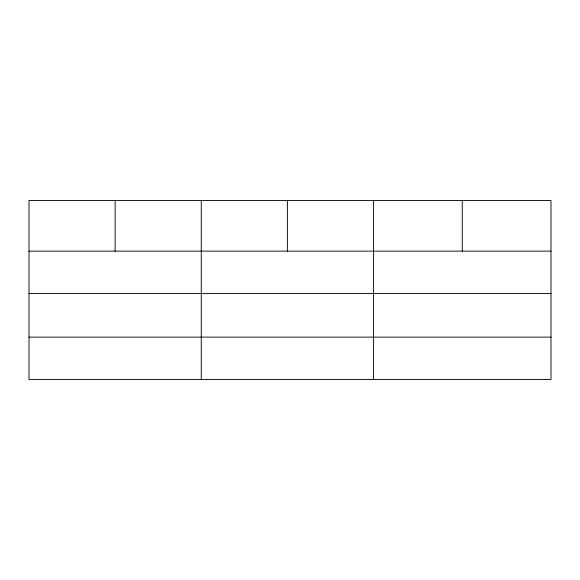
<?xml version="1.0" encoding="UTF-8"?>
<svg xmlns="http://www.w3.org/2000/svg" width="580" height="580" viewBox="0 0 580 580"><rect width="100%" height="100%" fill="white"/><g stroke="black" fill="none" stroke-linecap="round" stroke-linejoin="round"><path stroke-width="0.87" d="M551 293.487L551 200.513L29 200.513L29 379.487L551 379.487L551 293.487L29 293.487M29 251.125L551 251.125M29 337.125L551 337.125M462.26 200.513L462.26 251.125M373.52 200.513L373.52 379.487M287.39 200.513L287.39 251.125M201.26 200.513L201.26 379.487M115.13 200.513L115.13 251.125"/></g></svg>
